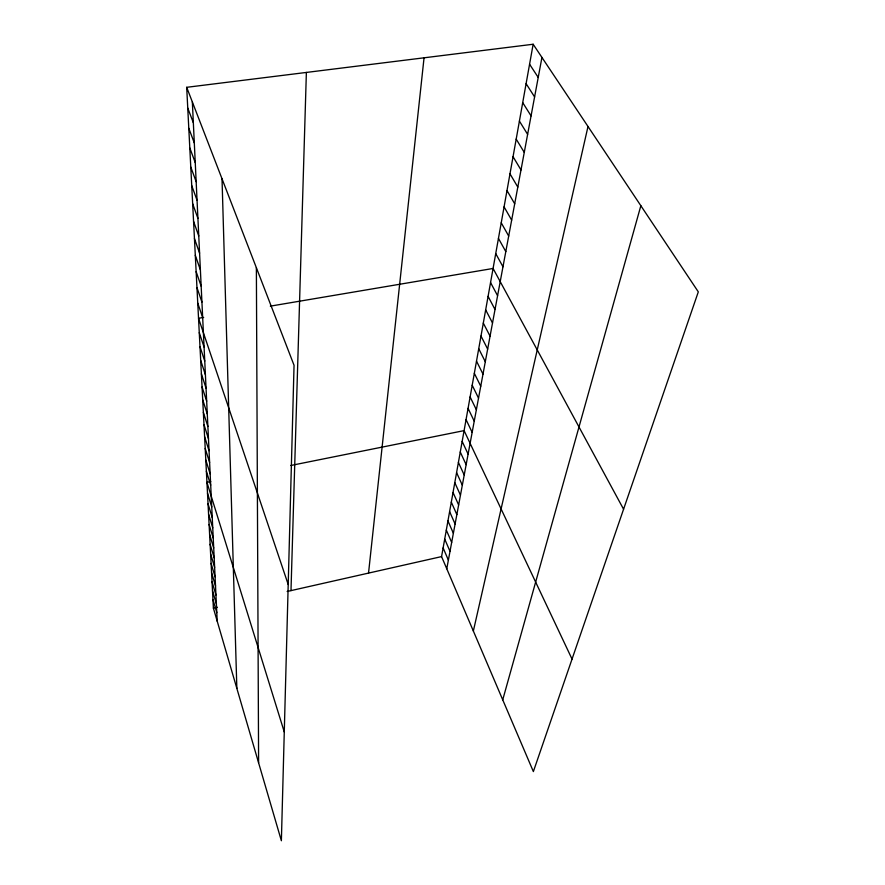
<?xml version="1.0" encoding="UTF-8"?>
<svg xmlns="http://www.w3.org/2000/svg" width="885" height="885" viewBox="0 0 885 885"><rect width="100%" height="100%" fill="white"/><g stroke="black" fill="none" stroke-linecap="round" stroke-linejoin="round"><path stroke-width="1.33" d="M290.988 590.605L306.376 72.437M368.536 573.093L424.048 57.813M533.146 44.25L698.309 291.862L533.367 771.576L441.571 556.599L533.146 44.25L186.691 87.316L213.396 608.139L281.375 840.75L294.052 365.284L186.691 87.316M446.77 568.756L541.941 57.448M473.353 631.027L588.005 126.5M502.735 699.814L640.851 205.718M213.396 608.139L217.323 607.243M287.16 591.479L441.571 556.599M210.763 481.595L206.946 482.358L284.284 731.995M290.734 465.499L464.094 430.619L572.042 659.104M203.672 317.427L198.539 318.29L288.211 584.509M270.334 306.144L493.078 268.465L623.571 509.218M529.573 64.229L538.224 77.438M526.099 83.677L534.595 96.919M522.714 102.638L531.066 115.891M519.406 121.112L527.626 134.365M516.187 139.122L524.274 152.386M513.046 156.689L521 169.953M509.981 173.825L517.813 187.089M506.994 190.552L514.705 203.804M504.074 206.869L511.663 220.122M501.231 222.81L508.698 236.041M498.443 238.386L505.8 251.594M495.733 253.597L502.979 266.783M490.555 282.569L497.591 295.712M488.089 296.375L495.025 309.496M485.666 309.883L492.514 322.97M483.31 323.102L490.058 336.167M480.998 336.046L487.657 349.077M478.73 348.723L485.301 361.722M476.506 361.146L483 374.112M474.338 373.315L480.743 386.236M472.203 385.229L478.531 398.128M470.112 396.911L476.362 409.766M468.065 408.372L474.238 421.183M466.063 419.601L472.147 432.378M462.158 441.416L468.11 454.116M460.266 452.014L466.141 464.669M458.408 462.412L464.216 475.024M456.583 472.623L462.324 485.19M454.79 482.646L460.465 495.169M453.031 492.48L458.64 504.959M451.306 502.138L456.848 514.572M449.613 511.618L455.1 524.009M447.954 520.933L453.374 533.279M446.317 530.093L451.671 542.383M444.712 539.076L450.011 551.333M443.131 547.915L448.374 560.116M187.764 108.081L193.339 122.716M188.793 128.281L194.302 142.927M189.799 147.928L195.242 162.575M190.784 167.044L196.16 181.679M191.735 185.64L197.056 200.275M192.664 203.749L197.919 218.374M193.572 221.394L198.76 235.996M194.446 238.574L199.59 253.165M195.308 255.334L200.386 269.892M196.149 271.662L201.172 286.198M196.957 287.592L201.935 302.095M197.753 303.135L202.676 317.604M199.269 332.672L204.081 347.064M199.988 346.71L204.756 361.069M200.696 360.438L205.409 374.753M201.382 373.857L206.05 388.128M202.057 386.977L206.681 401.204M202.709 399.81L207.289 413.992M203.362 412.377L207.886 426.504M203.993 424.656L208.473 438.739M204.601 436.692L209.048 450.719M205.209 448.463L209.612 462.446M205.796 460.001L210.165 473.929M206.382 471.296L210.696 485.168M207.499 493.199L211.747 506.972M208.041 503.83L212.245 517.537M208.583 514.24L212.743 527.902M209.103 524.462L213.23 538.058M209.612 534.474L213.705 548.014M210.121 544.297L214.181 557.782M210.619 553.944L214.635 567.362M211.095 563.391L215.088 576.766M211.57 572.672L215.531 585.992M212.046 581.788L215.962 595.041M212.5 590.726L216.382 603.924M212.953 599.51L216.803 612.652M192.344 101.93L217.212 621.215M222.024 178.792L236.848 688.375M256.373 267.712L258.608 762.815"/></g></svg>
